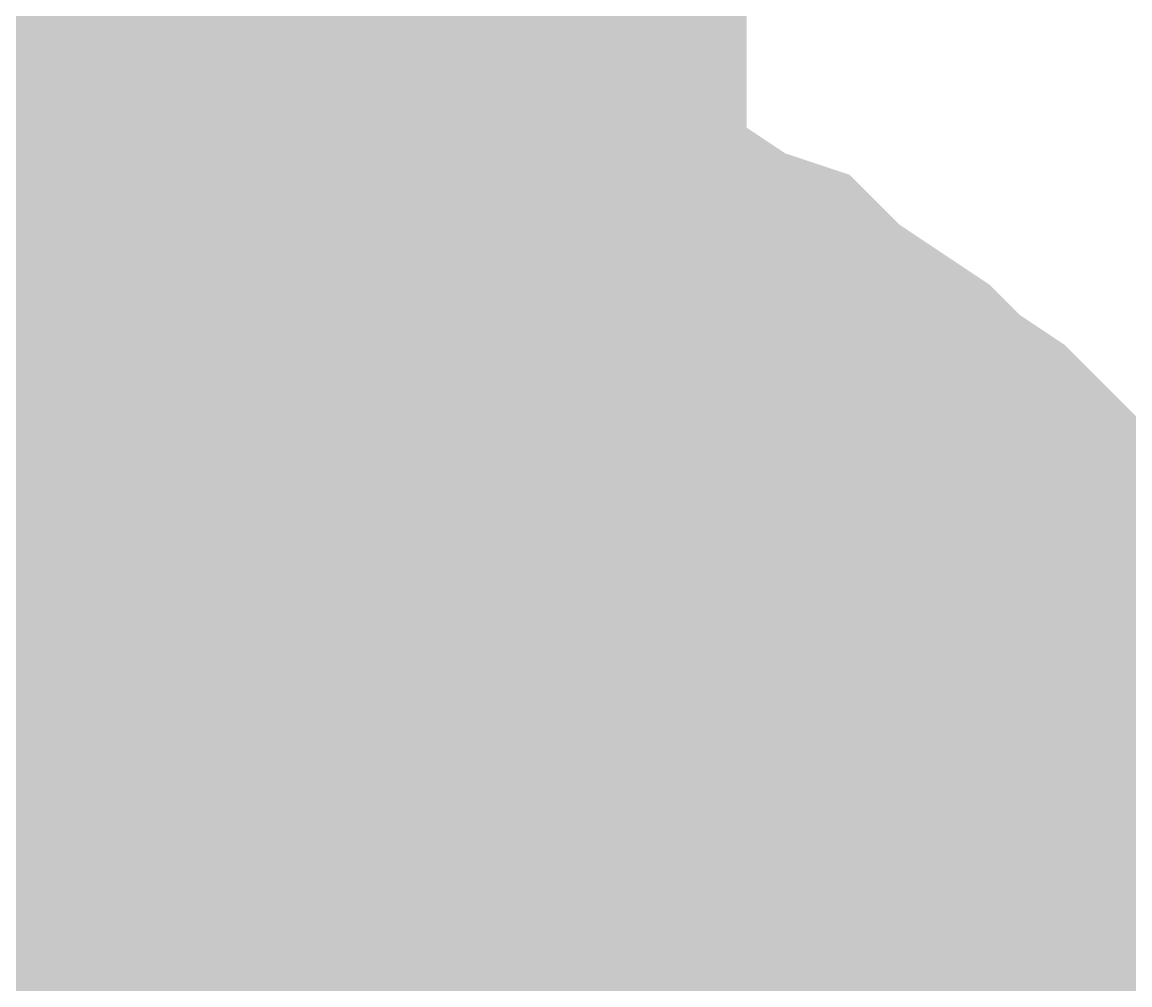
# Model space of a CAD drawing. Header units: inches. Extents: x 0 to 841, y 0 to 594.
# Drawn here: x 97.357 to 98.184, y 365.196 to 365.914 of the extents above; entities that cross this region are included whole.
import ezdxf

# ---------------------------------------------------------------- set-up
doc = ezdxf.new("R2010")
doc.units = ezdxf.units.IN
doc.layers.add('Sheet', color=255, linetype='Continuous')

msp = doc.modelspace()

# ---------------------------------------------------------------- linework, layer by layer
at = {"layer": 'Sheet'}
for points in [[(97.52303, 369.99229, 0.7493, 0.7493, 0), (97.52303, 364.99512, 0.7493, 0.7493, 0)], [(97.52303, 369.99229, 0.29972, 0.29972, 0), (97.52303, 364.99512, 0.29972, 0.29972, 0)], [(97.19739, 365.68013, 0.29972, 0.29972, 0), (97.23108, 365.70259, 0.29972, 0.29972, 0), (97.26477, 365.71382, 0.29972, 0.29972, 0), (97.29845, 365.72505, 0.29972, 0.29972, 0), (97.33214, 365.73628, 0.29972, 0.29972, 0), (97.36583, 365.7475, 0.29972, 0.29972, 0), (97.41074, 365.7475, 0.29972, 0.29972, 0), (97.44443, 365.75873, 0.29972, 0.29972, 0), (97.48935, 365.75873, 0.29972, 0.29972, 0), (97.52303, 365.75873, 0.29972, 0.29972, 0)], [(97.19739, 365.68013, 0.29972, 0.29972, 0), (97.23108, 365.70259, 0.29972, 0.29972, 0), (97.26477, 365.71382, 0.29972, 0.29972, 0), (97.29845, 365.72505, 0.29972, 0.29972, 0), (97.33214, 365.73628, 0.29972, 0.29972, 0), (97.36583, 365.7475, 0.29972, 0.29972, 0), (97.41074, 365.7475, 0.29972, 0.29972, 0), (97.44443, 365.75873, 0.29972, 0.29972, 0), (97.48935, 365.75873, 0.29972, 0.29972, 0), (97.52303, 365.75873, 0.29972, 0.29972, 0)], [(97.19739, 365.68013, 0.29972, 0.29972, 0), (97.23108, 365.70259, 0.29972, 0.29972, 0), (97.26477, 365.71382, 0.29972, 0.29972, 0), (97.29845, 365.72505, 0.29972, 0.29972, 0), (97.33214, 365.73628, 0.29972, 0.29972, 0), (97.36583, 365.7475, 0.29972, 0.29972, 0), (97.41074, 365.7475, 0.29972, 0.29972, 0), (97.44443, 365.75873, 0.29972, 0.29972, 0), (97.48935, 365.75873, 0.29972, 0.29972, 0), (97.52303, 365.75873, 0.29972, 0.29972, 0)], [(97.19739, 365.68013, 0.29972, 0.29972, 0), (97.23108, 365.70259, 0.29972, 0.29972, 0), (97.26477, 365.71382, 0.29972, 0.29972, 0), (97.29845, 365.72505, 0.29972, 0.29972, 0), (97.33214, 365.73628, 0.29972, 0.29972, 0), (97.36583, 365.7475, 0.29972, 0.29972, 0), (97.41074, 365.7475, 0.29972, 0.29972, 0), (97.44443, 365.75873, 0.29972, 0.29972, 0), (97.48935, 365.75873, 0.29972, 0.29972, 0), (97.52303, 365.75873, 0.29972, 0.29972, 0)], [(97.19739, 365.68013, 0.29972, 0.29972, 0), (97.23108, 365.70259, 0.29972, 0.29972, 0), (97.26477, 365.71382, 0.29972, 0.29972, 0), (97.29845, 365.72505, 0.29972, 0.29972, 0), (97.33214, 365.73628, 0.29972, 0.29972, 0), (97.36583, 365.7475, 0.29972, 0.29972, 0), (97.41074, 365.7475, 0.29972, 0.29972, 0), (97.44443, 365.75873, 0.29972, 0.29972, 0), (97.48935, 365.75873, 0.29972, 0.29972, 0), (97.52303, 365.75873, 0.29972, 0.29972, 0)], [(97.52303, 365.75873, 0.29972, 0.29972, 0), (97.52303, 365.75873, 0.29972, 0.29972, 0)], [(97.52303, 365.75873, 0.29972, 0.29972, 0), (97.56795, 365.75873, 0.29972, 0.29972, 0), (97.60163, 365.75873, 0.29972, 0.29972, 0), (97.63532, 365.7475, 0.29972, 0.29972, 0), (97.68024, 365.7475, 0.29972, 0.29972, 0), (97.71392, 365.73628, 0.29972, 0.29972, 0), (97.74761, 365.72505, 0.29972, 0.29972, 0), (97.79253, 365.71382, 0.29972, 0.29972, 0), (97.82621, 365.70259, 0.29972, 0.29972, 0), (97.8599, 365.68013, 0.29972, 0.29972, 0), (97.89359, 365.6689, 0.29972, 0.29972, 0), (97.91604, 365.64644, 0.29972, 0.29972, 0), (97.94973, 365.62398, 0.29972, 0.29972, 0), (97.98342, 365.60152, 0.29972, 0.29972, 0), (98.00587, 365.57906, 0.29972, 0.29972, 0), (98.03956, 365.5566, 0.29972, 0.29972, 0), (98.06202, 365.53414, 0.29972, 0.29972, 0), (98.08448, 365.51168, 0.29972, 0.29972, 0), (98.11816, 365.47799, 0.29972, 0.29972, 0), (98.14062, 365.44431, 0.29972, 0.29972, 0), (98.16308, 365.42185, 0.29972, 0.29972, 0), (98.17431, 365.38816, 0.29972, 0.29972, 0), (98.19677, 365.35447, 0.29972, 0.29972, 0), (98.208, 365.32078, 0.29972, 0.29972, 0), (98.23045, 365.28709, 0.29972, 0.29972, 0), (98.24168, 365.2534, 0.29972, 0.29972, 0), (98.25291, 365.21971, 0.29972, 0.29972, 0), (98.26414, 365.18603, 0.29972, 0.29972, 0), (98.27537, 365.15234, 0.29972, 0.29972, 0), (98.27537, 365.10742, 0.29972, 0.29972, 0), (98.2866, 365.07373, 0.29972, 0.29972, 0), (98.2866, 365.02881, 0.29972, 0.29972, 0)], [(97.52303, 365.75873, 0.29972, 0.29972, 0), (97.52303, 365.75873, 0.29972, 0.29972, 0)], [(97.52303, 365.75873, 0.29972, 0.29972, 0), (97.56795, 365.75873, 0.29972, 0.29972, 0), (97.60163, 365.75873, 0.29972, 0.29972, 0), (97.63532, 365.7475, 0.29972, 0.29972, 0), (97.68024, 365.7475, 0.29972, 0.29972, 0), (97.71392, 365.73628, 0.29972, 0.29972, 0), (97.74761, 365.72505, 0.29972, 0.29972, 0), (97.79253, 365.71382, 0.29972, 0.29972, 0), (97.82621, 365.70259, 0.29972, 0.29972, 0), (97.8599, 365.68013, 0.29972, 0.29972, 0), (97.89359, 365.6689, 0.29972, 0.29972, 0), (97.91604, 365.64644, 0.29972, 0.29972, 0), (97.94973, 365.62398, 0.29972, 0.29972, 0), (97.98342, 365.60152, 0.29972, 0.29972, 0), (98.00587, 365.57906, 0.29972, 0.29972, 0), (98.03956, 365.5566, 0.29972, 0.29972, 0), (98.06202, 365.53414, 0.29972, 0.29972, 0), (98.08448, 365.51168, 0.29972, 0.29972, 0), (98.11816, 365.47799, 0.29972, 0.29972, 0), (98.14062, 365.44431, 0.29972, 0.29972, 0), (98.16308, 365.42185, 0.29972, 0.29972, 0), (98.17431, 365.38816, 0.29972, 0.29972, 0), (98.19677, 365.35447, 0.29972, 0.29972, 0), (98.208, 365.32078, 0.29972, 0.29972, 0), (98.23045, 365.28709, 0.29972, 0.29972, 0), (98.24168, 365.2534, 0.29972, 0.29972, 0), (98.25291, 365.21971, 0.29972, 0.29972, 0), (98.26414, 365.18603, 0.29972, 0.29972, 0), (98.27537, 365.15234, 0.29972, 0.29972, 0), (98.27537, 365.10742, 0.29972, 0.29972, 0), (98.2866, 365.07373, 0.29972, 0.29972, 0), (98.2866, 365.02881, 0.29972, 0.29972, 0)], [(97.52303, 365.75873, 0.29972, 0.29972, 0), (97.52303, 365.75873, 0.29972, 0.29972, 0)], [(97.52303, 365.75873, 0.29972, 0.29972, 0), (97.56795, 365.75873, 0.29972, 0.29972, 0), (97.60163, 365.75873, 0.29972, 0.29972, 0), (97.63532, 365.7475, 0.29972, 0.29972, 0), (97.68024, 365.7475, 0.29972, 0.29972, 0), (97.71392, 365.73628, 0.29972, 0.29972, 0), (97.74761, 365.72505, 0.29972, 0.29972, 0), (97.79253, 365.71382, 0.29972, 0.29972, 0), (97.82621, 365.70259, 0.29972, 0.29972, 0), (97.8599, 365.68013, 0.29972, 0.29972, 0), (97.89359, 365.6689, 0.29972, 0.29972, 0), (97.91604, 365.64644, 0.29972, 0.29972, 0), (97.94973, 365.62398, 0.29972, 0.29972, 0), (97.98342, 365.60152, 0.29972, 0.29972, 0), (98.00587, 365.57906, 0.29972, 0.29972, 0), (98.03956, 365.5566, 0.29972, 0.29972, 0), (98.06202, 365.53414, 0.29972, 0.29972, 0), (98.08448, 365.51168, 0.29972, 0.29972, 0), (98.11816, 365.47799, 0.29972, 0.29972, 0), (98.14062, 365.44431, 0.29972, 0.29972, 0), (98.16308, 365.42185, 0.29972, 0.29972, 0), (98.17431, 365.38816, 0.29972, 0.29972, 0), (98.19677, 365.35447, 0.29972, 0.29972, 0), (98.208, 365.32078, 0.29972, 0.29972, 0), (98.23045, 365.28709, 0.29972, 0.29972, 0), (98.24168, 365.2534, 0.29972, 0.29972, 0), (98.25291, 365.21971, 0.29972, 0.29972, 0), (98.26414, 365.18603, 0.29972, 0.29972, 0), (98.27537, 365.15234, 0.29972, 0.29972, 0), (98.27537, 365.10742, 0.29972, 0.29972, 0), (98.2866, 365.07373, 0.29972, 0.29972, 0), (98.2866, 365.02881, 0.29972, 0.29972, 0)], [(97.52303, 365.75873, 0.29972, 0.29972, 0), (97.52303, 365.75873, 0.29972, 0.29972, 0)], [(97.52303, 365.75873, 0.29972, 0.29972, 0), (97.56795, 365.75873, 0.29972, 0.29972, 0), (97.60163, 365.75873, 0.29972, 0.29972, 0), (97.63532, 365.7475, 0.29972, 0.29972, 0), (97.68024, 365.7475, 0.29972, 0.29972, 0), (97.71392, 365.73628, 0.29972, 0.29972, 0), (97.74761, 365.72505, 0.29972, 0.29972, 0), (97.79253, 365.71382, 0.29972, 0.29972, 0), (97.82621, 365.70259, 0.29972, 0.29972, 0), (97.8599, 365.68013, 0.29972, 0.29972, 0), (97.89359, 365.6689, 0.29972, 0.29972, 0), (97.91604, 365.64644, 0.29972, 0.29972, 0), (97.94973, 365.62398, 0.29972, 0.29972, 0), (97.98342, 365.60152, 0.29972, 0.29972, 0), (98.00587, 365.57906, 0.29972, 0.29972, 0), (98.03956, 365.5566, 0.29972, 0.29972, 0), (98.06202, 365.53414, 0.29972, 0.29972, 0), (98.08448, 365.51168, 0.29972, 0.29972, 0), (98.11816, 365.47799, 0.29972, 0.29972, 0), (98.14062, 365.44431, 0.29972, 0.29972, 0), (98.16308, 365.42185, 0.29972, 0.29972, 0), (98.17431, 365.38816, 0.29972, 0.29972, 0), (98.19677, 365.35447, 0.29972, 0.29972, 0), (98.208, 365.32078, 0.29972, 0.29972, 0), (98.23045, 365.28709, 0.29972, 0.29972, 0), (98.24168, 365.2534, 0.29972, 0.29972, 0), (98.25291, 365.21971, 0.29972, 0.29972, 0), (98.26414, 365.18603, 0.29972, 0.29972, 0), (98.27537, 365.15234, 0.29972, 0.29972, 0), (98.27537, 365.10742, 0.29972, 0.29972, 0), (98.2866, 365.07373, 0.29972, 0.29972, 0), (98.2866, 365.02881, 0.29972, 0.29972, 0)], [(97.52303, 365.75873, 0.29972, 0.29972, 0), (97.52303, 365.75873, 0.29972, 0.29972, 0)], [(97.52303, 365.75873, 0.29972, 0.29972, 0), (97.56795, 365.75873, 0.29972, 0.29972, 0), (97.60163, 365.75873, 0.29972, 0.29972, 0), (97.63532, 365.7475, 0.29972, 0.29972, 0), (97.68024, 365.7475, 0.29972, 0.29972, 0), (97.71392, 365.73628, 0.29972, 0.29972, 0), (97.74761, 365.72505, 0.29972, 0.29972, 0), (97.79253, 365.71382, 0.29972, 0.29972, 0), (97.82621, 365.70259, 0.29972, 0.29972, 0), (97.8599, 365.68013, 0.29972, 0.29972, 0), (97.89359, 365.6689, 0.29972, 0.29972, 0), (97.91604, 365.64644, 0.29972, 0.29972, 0), (97.94973, 365.62398, 0.29972, 0.29972, 0), (97.98342, 365.60152, 0.29972, 0.29972, 0), (98.00587, 365.57906, 0.29972, 0.29972, 0), (98.03956, 365.5566, 0.29972, 0.29972, 0), (98.06202, 365.53414, 0.29972, 0.29972, 0), (98.08448, 365.51168, 0.29972, 0.29972, 0), (98.11816, 365.47799, 0.29972, 0.29972, 0), (98.14062, 365.44431, 0.29972, 0.29972, 0), (98.16308, 365.42185, 0.29972, 0.29972, 0), (98.17431, 365.38816, 0.29972, 0.29972, 0), (98.19677, 365.35447, 0.29972, 0.29972, 0), (98.208, 365.32078, 0.29972, 0.29972, 0), (98.23045, 365.28709, 0.29972, 0.29972, 0), (98.24168, 365.2534, 0.29972, 0.29972, 0), (98.25291, 365.21971, 0.29972, 0.29972, 0), (98.26414, 365.18603, 0.29972, 0.29972, 0), (98.27537, 365.15234, 0.29972, 0.29972, 0), (98.27537, 365.10742, 0.29972, 0.29972, 0), (98.2866, 365.07373, 0.29972, 0.29972, 0), (98.2866, 365.02881, 0.29972, 0.29972, 0)], [(97.29845, 365.72505, 0.09906, 0.09906, 0), (97.33214, 365.73628, 0.09906, 0.09906, 0), (97.36583, 365.7475, 0.09906, 0.09906, 0), (97.41074, 365.7475, 0.09906, 0.09906, 0), (97.44443, 365.75873, 0.09906, 0.09906, 0), (97.48935, 365.75873, 0.09906, 0.09906, 0), (97.52303, 365.75873, 0.09906, 0.09906, 0)], [(97.29845, 365.72505, 0.09906, 0.09906, 0), (97.33214, 365.73628, 0.09906, 0.09906, 0), (97.36583, 365.7475, 0.09906, 0.09906, 0), (97.41074, 365.7475, 0.09906, 0.09906, 0), (97.44443, 365.75873, 0.09906, 0.09906, 0), (97.48935, 365.75873, 0.09906, 0.09906, 0), (97.52303, 365.75873, 0.09906, 0.09906, 0)], [(97.29845, 365.72505, 0.09906, 0.09906, 0), (97.33214, 365.73628, 0.09906, 0.09906, 0), (97.36583, 365.7475, 0.09906, 0.09906, 0), (97.41074, 365.7475, 0.09906, 0.09906, 0), (97.44443, 365.75873, 0.09906, 0.09906, 0), (97.48935, 365.75873, 0.09906, 0.09906, 0), (97.52303, 365.75873, 0.09906, 0.09906, 0)], [(97.29845, 365.72505, 0.09906, 0.09906, 0), (97.33214, 365.73628, 0.09906, 0.09906, 0), (97.36583, 365.7475, 0.09906, 0.09906, 0), (97.41074, 365.7475, 0.09906, 0.09906, 0), (97.44443, 365.75873, 0.09906, 0.09906, 0), (97.48935, 365.75873, 0.09906, 0.09906, 0), (97.52303, 365.75873, 0.09906, 0.09906, 0)], [(97.29845, 365.72505, 0.09906, 0.09906, 0), (97.33214, 365.73628, 0.09906, 0.09906, 0), (97.36583, 365.7475, 0.09906, 0.09906, 0), (97.41074, 365.7475, 0.09906, 0.09906, 0), (97.44443, 365.75873, 0.09906, 0.09906, 0), (97.48935, 365.75873, 0.09906, 0.09906, 0), (97.52303, 365.75873, 0.09906, 0.09906, 0)], [(97.52303, 365.75873, 0.09906, 0.09906, 0), (97.52303, 365.75873, 0.09906, 0.09906, 0)], [(97.52303, 365.75873, 0.09906, 0.09906, 0), (97.56795, 365.75873, 0.09906, 0.09906, 0), (97.60163, 365.75873, 0.09906, 0.09906, 0), (97.63532, 365.7475, 0.09906, 0.09906, 0), (97.68024, 365.7475, 0.09906, 0.09906, 0), (97.71392, 365.73628, 0.09906, 0.09906, 0), (97.74761, 365.72505, 0.09906, 0.09906, 0), (97.79253, 365.71382, 0.09906, 0.09906, 0), (97.82621, 365.70259, 0.09906, 0.09906, 0), (97.8599, 365.68013, 0.09906, 0.09906, 0), (97.89359, 365.6689, 0.09906, 0.09906, 0), (97.91604, 365.64644, 0.09906, 0.09906, 0), (97.94973, 365.62398, 0.09906, 0.09906, 0), (97.98342, 365.60152, 0.09906, 0.09906, 0), (98.00587, 365.57906, 0.09906, 0.09906, 0), (98.03956, 365.5566, 0.09906, 0.09906, 0), (98.06202, 365.53414, 0.09906, 0.09906, 0), (98.08448, 365.51168, 0.09906, 0.09906, 0), (98.11816, 365.47799, 0.09906, 0.09906, 0), (98.14062, 365.44431, 0.09906, 0.09906, 0), (98.16308, 365.42185, 0.09906, 0.09906, 0), (98.17431, 365.38816, 0.09906, 0.09906, 0), (98.19677, 365.35447, 0.09906, 0.09906, 0), (98.208, 365.32078, 0.09906, 0.09906, 0), (98.23045, 365.28709, 0.09906, 0.09906, 0), (98.24168, 365.2534, 0.09906, 0.09906, 0)], [(97.52303, 365.75873, 0.09906, 0.09906, 0), (97.52303, 365.75873, 0.09906, 0.09906, 0)], [(97.52303, 365.75873, 0.09906, 0.09906, 0), (97.56795, 365.75873, 0.09906, 0.09906, 0), (97.60163, 365.75873, 0.09906, 0.09906, 0), (97.63532, 365.7475, 0.09906, 0.09906, 0), (97.68024, 365.7475, 0.09906, 0.09906, 0), (97.71392, 365.73628, 0.09906, 0.09906, 0), (97.74761, 365.72505, 0.09906, 0.09906, 0), (97.79253, 365.71382, 0.09906, 0.09906, 0), (97.82621, 365.70259, 0.09906, 0.09906, 0), (97.8599, 365.68013, 0.09906, 0.09906, 0), (97.89359, 365.6689, 0.09906, 0.09906, 0), (97.91604, 365.64644, 0.09906, 0.09906, 0), (97.94973, 365.62398, 0.09906, 0.09906, 0), (97.98342, 365.60152, 0.09906, 0.09906, 0), (98.00587, 365.57906, 0.09906, 0.09906, 0), (98.03956, 365.5566, 0.09906, 0.09906, 0), (98.06202, 365.53414, 0.09906, 0.09906, 0), (98.08448, 365.51168, 0.09906, 0.09906, 0), (98.11816, 365.47799, 0.09906, 0.09906, 0), (98.14062, 365.44431, 0.09906, 0.09906, 0), (98.16308, 365.42185, 0.09906, 0.09906, 0), (98.17431, 365.38816, 0.09906, 0.09906, 0), (98.19677, 365.35447, 0.09906, 0.09906, 0), (98.208, 365.32078, 0.09906, 0.09906, 0), (98.23045, 365.28709, 0.09906, 0.09906, 0), (98.24168, 365.2534, 0.09906, 0.09906, 0)], [(97.52303, 365.75873, 0.09906, 0.09906, 0), (97.52303, 365.75873, 0.09906, 0.09906, 0)], [(97.52303, 365.75873, 0.09906, 0.09906, 0), (97.56795, 365.75873, 0.09906, 0.09906, 0), (97.60163, 365.75873, 0.09906, 0.09906, 0), (97.63532, 365.7475, 0.09906, 0.09906, 0), (97.68024, 365.7475, 0.09906, 0.09906, 0), (97.71392, 365.73628, 0.09906, 0.09906, 0), (97.74761, 365.72505, 0.09906, 0.09906, 0), (97.79253, 365.71382, 0.09906, 0.09906, 0), (97.82621, 365.70259, 0.09906, 0.09906, 0), (97.8599, 365.68013, 0.09906, 0.09906, 0), (97.89359, 365.6689, 0.09906, 0.09906, 0), (97.91604, 365.64644, 0.09906, 0.09906, 0), (97.94973, 365.62398, 0.09906, 0.09906, 0), (97.98342, 365.60152, 0.09906, 0.09906, 0), (98.00587, 365.57906, 0.09906, 0.09906, 0), (98.03956, 365.5566, 0.09906, 0.09906, 0), (98.06202, 365.53414, 0.09906, 0.09906, 0), (98.08448, 365.51168, 0.09906, 0.09906, 0), (98.11816, 365.47799, 0.09906, 0.09906, 0), (98.14062, 365.44431, 0.09906, 0.09906, 0), (98.16308, 365.42185, 0.09906, 0.09906, 0), (98.17431, 365.38816, 0.09906, 0.09906, 0), (98.19677, 365.35447, 0.09906, 0.09906, 0), (98.208, 365.32078, 0.09906, 0.09906, 0), (98.23045, 365.28709, 0.09906, 0.09906, 0), (98.24168, 365.2534, 0.09906, 0.09906, 0)], [(97.52303, 365.75873, 0.09906, 0.09906, 0), (97.52303, 365.75873, 0.09906, 0.09906, 0)], [(97.52303, 365.75873, 0.09906, 0.09906, 0), (97.56795, 365.75873, 0.09906, 0.09906, 0), (97.60163, 365.75873, 0.09906, 0.09906, 0), (97.63532, 365.7475, 0.09906, 0.09906, 0), (97.68024, 365.7475, 0.09906, 0.09906, 0), (97.71392, 365.73628, 0.09906, 0.09906, 0), (97.74761, 365.72505, 0.09906, 0.09906, 0), (97.79253, 365.71382, 0.09906, 0.09906, 0), (97.82621, 365.70259, 0.09906, 0.09906, 0), (97.8599, 365.68013, 0.09906, 0.09906, 0), (97.89359, 365.6689, 0.09906, 0.09906, 0), (97.91604, 365.64644, 0.09906, 0.09906, 0), (97.94973, 365.62398, 0.09906, 0.09906, 0), (97.98342, 365.60152, 0.09906, 0.09906, 0), (98.00587, 365.57906, 0.09906, 0.09906, 0), (98.03956, 365.5566, 0.09906, 0.09906, 0), (98.06202, 365.53414, 0.09906, 0.09906, 0), (98.08448, 365.51168, 0.09906, 0.09906, 0), (98.11816, 365.47799, 0.09906, 0.09906, 0), (98.14062, 365.44431, 0.09906, 0.09906, 0), (98.16308, 365.42185, 0.09906, 0.09906, 0), (98.17431, 365.38816, 0.09906, 0.09906, 0), (98.19677, 365.35447, 0.09906, 0.09906, 0), (98.208, 365.32078, 0.09906, 0.09906, 0), (98.23045, 365.28709, 0.09906, 0.09906, 0), (98.24168, 365.2534, 0.09906, 0.09906, 0)], [(97.52303, 365.75873, 0.09906, 0.09906, 0), (97.52303, 365.75873, 0.09906, 0.09906, 0)], [(97.52303, 365.75873, 0.09906, 0.09906, 0), (97.56795, 365.75873, 0.09906, 0.09906, 0), (97.60163, 365.75873, 0.09906, 0.09906, 0), (97.63532, 365.7475, 0.09906, 0.09906, 0), (97.68024, 365.7475, 0.09906, 0.09906, 0), (97.71392, 365.73628, 0.09906, 0.09906, 0), (97.74761, 365.72505, 0.09906, 0.09906, 0), (97.79253, 365.71382, 0.09906, 0.09906, 0), (97.82621, 365.70259, 0.09906, 0.09906, 0), (97.8599, 365.68013, 0.09906, 0.09906, 0), (97.89359, 365.6689, 0.09906, 0.09906, 0), (97.91604, 365.64644, 0.09906, 0.09906, 0), (97.94973, 365.62398, 0.09906, 0.09906, 0), (97.98342, 365.60152, 0.09906, 0.09906, 0), (98.00587, 365.57906, 0.09906, 0.09906, 0), (98.03956, 365.5566, 0.09906, 0.09906, 0), (98.06202, 365.53414, 0.09906, 0.09906, 0), (98.08448, 365.51168, 0.09906, 0.09906, 0), (98.11816, 365.47799, 0.09906, 0.09906, 0), (98.14062, 365.44431, 0.09906, 0.09906, 0), (98.16308, 365.42185, 0.09906, 0.09906, 0), (98.17431, 365.38816, 0.09906, 0.09906, 0), (98.19677, 365.35447, 0.09906, 0.09906, 0), (98.208, 365.32078, 0.09906, 0.09906, 0), (98.23045, 365.28709, 0.09906, 0.09906, 0), (98.24168, 365.2534, 0.09906, 0.09906, 0)], [(97.19739, 365.38816, 0.29972, 0.29972, 0), (97.21985, 365.39939, 0.29972, 0.29972, 0), (97.24231, 365.41062, 0.29972, 0.29972, 0), (97.26477, 365.43308, 0.29972, 0.29972, 0), (97.276, 365.44431, 0.29972, 0.29972, 0), (97.29845, 365.45554, 0.29972, 0.29972, 0), (97.32091, 365.45554, 0.29972, 0.29972, 0), (97.34337, 365.46677, 0.29972, 0.29972, 0), (97.37706, 365.47799, 0.29972, 0.29972, 0), (97.39951, 365.48922, 0.29972, 0.29972, 0), (97.42197, 365.48922, 0.29972, 0.29972, 0), (97.44443, 365.48922, 0.29972, 0.29972, 0), (97.46689, 365.50045, 0.29972, 0.29972, 0), (97.50057, 365.50045, 0.29972, 0.29972, 0), (97.52303, 365.50045, 0.29972, 0.29972, 0)], [(97.19739, 365.38816, 0.29972, 0.29972, 0), (97.21985, 365.39939, 0.29972, 0.29972, 0), (97.24231, 365.41062, 0.29972, 0.29972, 0), (97.26477, 365.43308, 0.29972, 0.29972, 0), (97.276, 365.44431, 0.29972, 0.29972, 0), (97.29845, 365.45554, 0.29972, 0.29972, 0), (97.32091, 365.45554, 0.29972, 0.29972, 0), (97.34337, 365.46677, 0.29972, 0.29972, 0), (97.37706, 365.47799, 0.29972, 0.29972, 0), (97.39951, 365.48922, 0.29972, 0.29972, 0), (97.42197, 365.48922, 0.29972, 0.29972, 0), (97.44443, 365.48922, 0.29972, 0.29972, 0), (97.46689, 365.50045, 0.29972, 0.29972, 0), (97.50057, 365.50045, 0.29972, 0.29972, 0), (97.52303, 365.50045, 0.29972, 0.29972, 0)], [(97.19739, 365.38816, 0.29972, 0.29972, 0), (97.21985, 365.39939, 0.29972, 0.29972, 0), (97.24231, 365.41062, 0.29972, 0.29972, 0), (97.26477, 365.43308, 0.29972, 0.29972, 0), (97.276, 365.44431, 0.29972, 0.29972, 0), (97.29845, 365.45554, 0.29972, 0.29972, 0), (97.32091, 365.45554, 0.29972, 0.29972, 0), (97.34337, 365.46677, 0.29972, 0.29972, 0), (97.37706, 365.47799, 0.29972, 0.29972, 0), (97.39951, 365.48922, 0.29972, 0.29972, 0), (97.42197, 365.48922, 0.29972, 0.29972, 0), (97.44443, 365.48922, 0.29972, 0.29972, 0), (97.46689, 365.50045, 0.29972, 0.29972, 0), (97.50057, 365.50045, 0.29972, 0.29972, 0), (97.52303, 365.50045, 0.29972, 0.29972, 0)], [(97.52303, 365.50045, 0.29972, 0.29972, 0), (97.52303, 365.50045, 0.29972, 0.29972, 0)], [(97.52303, 365.50045, 0.29972, 0.29972, 0), (97.54549, 365.50045, 0.29972, 0.29972, 0), (97.57918, 365.50045, 0.29972, 0.29972, 0), (97.60163, 365.48922, 0.29972, 0.29972, 0), (97.62409, 365.48922, 0.29972, 0.29972, 0), (97.64655, 365.48922, 0.29972, 0.29972, 0), (97.66901, 365.47799, 0.29972, 0.29972, 0), (97.70269, 365.46677, 0.29972, 0.29972, 0), (97.72515, 365.45554, 0.29972, 0.29972, 0), (97.74761, 365.45554, 0.29972, 0.29972, 0), (97.77007, 365.44431, 0.29972, 0.29972, 0), (97.7813, 365.43308, 0.29972, 0.29972, 0), (97.80375, 365.41062, 0.29972, 0.29972, 0), (97.82621, 365.39939, 0.29972, 0.29972, 0), (97.84867, 365.38816, 0.29972, 0.29972, 0), (97.8599, 365.3657, 0.29972, 0.29972, 0), (97.88236, 365.35447, 0.29972, 0.29972, 0), (97.89359, 365.33201, 0.29972, 0.29972, 0), (97.91604, 365.32078, 0.29972, 0.29972, 0), (97.92727, 365.29832, 0.29972, 0.29972, 0), (97.9385, 365.27586, 0.29972, 0.29972, 0), (97.96096, 365.2534, 0.29972, 0.29972, 0), (97.97219, 365.24217, 0.29972, 0.29972, 0), (97.98342, 365.21971, 0.29972, 0.29972, 0), (97.98342, 365.19726, 0.29972, 0.29972, 0), (97.99465, 365.1748, 0.29972, 0.29972, 0), (98.00587, 365.14111, 0.29972, 0.29972, 0), (98.0171, 365.11865, 0.29972, 0.29972, 0), (98.0171, 365.09619, 0.29972, 0.29972, 0), (98.0171, 365.07373, 0.29972, 0.29972, 0), (98.02833, 365.05127, 0.29972, 0.29972, 0), (98.02833, 365.01758, 0.29972, 0.29972, 0)], [(97.52303, 365.50045, 0.29972, 0.29972, 0), (97.52303, 365.50045, 0.29972, 0.29972, 0)], [(97.52303, 365.50045, 0.29972, 0.29972, 0), (97.54549, 365.50045, 0.29972, 0.29972, 0), (97.57918, 365.50045, 0.29972, 0.29972, 0), (97.60163, 365.48922, 0.29972, 0.29972, 0), (97.62409, 365.48922, 0.29972, 0.29972, 0), (97.64655, 365.48922, 0.29972, 0.29972, 0), (97.66901, 365.47799, 0.29972, 0.29972, 0), (97.70269, 365.46677, 0.29972, 0.29972, 0), (97.72515, 365.45554, 0.29972, 0.29972, 0), (97.74761, 365.45554, 0.29972, 0.29972, 0), (97.77007, 365.44431, 0.29972, 0.29972, 0), (97.7813, 365.43308, 0.29972, 0.29972, 0), (97.80375, 365.41062, 0.29972, 0.29972, 0), (97.82621, 365.39939, 0.29972, 0.29972, 0), (97.84867, 365.38816, 0.29972, 0.29972, 0), (97.8599, 365.3657, 0.29972, 0.29972, 0), (97.88236, 365.35447, 0.29972, 0.29972, 0), (97.89359, 365.33201, 0.29972, 0.29972, 0), (97.91604, 365.32078, 0.29972, 0.29972, 0), (97.92727, 365.29832, 0.29972, 0.29972, 0), (97.9385, 365.27586, 0.29972, 0.29972, 0), (97.96096, 365.2534, 0.29972, 0.29972, 0), (97.97219, 365.24217, 0.29972, 0.29972, 0), (97.98342, 365.21971, 0.29972, 0.29972, 0), (97.98342, 365.19726, 0.29972, 0.29972, 0), (97.99465, 365.1748, 0.29972, 0.29972, 0), (98.00587, 365.14111, 0.29972, 0.29972, 0), (98.0171, 365.11865, 0.29972, 0.29972, 0), (98.0171, 365.09619, 0.29972, 0.29972, 0), (98.0171, 365.07373, 0.29972, 0.29972, 0), (98.02833, 365.05127, 0.29972, 0.29972, 0), (98.02833, 365.01758, 0.29972, 0.29972, 0)], [(97.52303, 365.50045, 0.29972, 0.29972, 0), (97.52303, 365.50045, 0.29972, 0.29972, 0)], [(97.52303, 365.50045, 0.29972, 0.29972, 0), (97.54549, 365.50045, 0.29972, 0.29972, 0), (97.57918, 365.50045, 0.29972, 0.29972, 0), (97.60163, 365.48922, 0.29972, 0.29972, 0), (97.62409, 365.48922, 0.29972, 0.29972, 0), (97.64655, 365.48922, 0.29972, 0.29972, 0), (97.66901, 365.47799, 0.29972, 0.29972, 0), (97.70269, 365.46677, 0.29972, 0.29972, 0), (97.72515, 365.45554, 0.29972, 0.29972, 0), (97.74761, 365.45554, 0.29972, 0.29972, 0), (97.77007, 365.44431, 0.29972, 0.29972, 0), (97.7813, 365.43308, 0.29972, 0.29972, 0), (97.80375, 365.41062, 0.29972, 0.29972, 0), (97.82621, 365.39939, 0.29972, 0.29972, 0), (97.84867, 365.38816, 0.29972, 0.29972, 0), (97.8599, 365.3657, 0.29972, 0.29972, 0), (97.88236, 365.35447, 0.29972, 0.29972, 0), (97.89359, 365.33201, 0.29972, 0.29972, 0), (97.91604, 365.32078, 0.29972, 0.29972, 0), (97.92727, 365.29832, 0.29972, 0.29972, 0), (97.9385, 365.27586, 0.29972, 0.29972, 0), (97.96096, 365.2534, 0.29972, 0.29972, 0), (97.97219, 365.24217, 0.29972, 0.29972, 0), (97.98342, 365.21971, 0.29972, 0.29972, 0), (97.98342, 365.19726, 0.29972, 0.29972, 0), (97.99465, 365.1748, 0.29972, 0.29972, 0), (98.00587, 365.14111, 0.29972, 0.29972, 0), (98.0171, 365.11865, 0.29972, 0.29972, 0), (98.0171, 365.09619, 0.29972, 0.29972, 0), (98.0171, 365.07373, 0.29972, 0.29972, 0), (98.02833, 365.05127, 0.29972, 0.29972, 0), (98.02833, 365.01758, 0.29972, 0.29972, 0)], [(97.29845, 365.45554, 0.09906, 0.09906, 0), (97.32091, 365.45554, 0.09906, 0.09906, 0), (97.34337, 365.46677, 0.09906, 0.09906, 0), (97.37706, 365.47799, 0.09906, 0.09906, 0), (97.39951, 365.48922, 0.09906, 0.09906, 0), (97.42197, 365.48922, 0.09906, 0.09906, 0), (97.44443, 365.48922, 0.09906, 0.09906, 0), (97.46689, 365.50045, 0.09906, 0.09906, 0), (97.50057, 365.50045, 0.09906, 0.09906, 0), (97.52303, 365.50045, 0.09906, 0.09906, 0)], [(97.29845, 365.45554, 0.09906, 0.09906, 0), (97.32091, 365.45554, 0.09906, 0.09906, 0), (97.34337, 365.46677, 0.09906, 0.09906, 0), (97.37706, 365.47799, 0.09906, 0.09906, 0), (97.39951, 365.48922, 0.09906, 0.09906, 0), (97.42197, 365.48922, 0.09906, 0.09906, 0), (97.44443, 365.48922, 0.09906, 0.09906, 0), (97.46689, 365.50045, 0.09906, 0.09906, 0), (97.50057, 365.50045, 0.09906, 0.09906, 0), (97.52303, 365.50045, 0.09906, 0.09906, 0)], [(97.29845, 365.45554, 0.09906, 0.09906, 0), (97.32091, 365.45554, 0.09906, 0.09906, 0), (97.34337, 365.46677, 0.09906, 0.09906, 0), (97.37706, 365.47799, 0.09906, 0.09906, 0), (97.39951, 365.48922, 0.09906, 0.09906, 0), (97.42197, 365.48922, 0.09906, 0.09906, 0), (97.44443, 365.48922, 0.09906, 0.09906, 0), (97.46689, 365.50045, 0.09906, 0.09906, 0), (97.50057, 365.50045, 0.09906, 0.09906, 0), (97.52303, 365.50045, 0.09906, 0.09906, 0)], [(97.52303, 365.50045, 0.09906, 0.09906, 0), (97.52303, 365.50045, 0.09906, 0.09906, 0)], [(97.52303, 365.50045, 0.09906, 0.09906, 0), (97.54549, 365.50045, 0.09906, 0.09906, 0), (97.57918, 365.50045, 0.09906, 0.09906, 0), (97.60163, 365.48922, 0.09906, 0.09906, 0), (97.62409, 365.48922, 0.09906, 0.09906, 0), (97.64655, 365.48922, 0.09906, 0.09906, 0), (97.66901, 365.47799, 0.09906, 0.09906, 0), (97.70269, 365.46677, 0.09906, 0.09906, 0), (97.72515, 365.45554, 0.09906, 0.09906, 0), (97.74761, 365.45554, 0.09906, 0.09906, 0), (97.77007, 365.44431, 0.09906, 0.09906, 0), (97.7813, 365.43308, 0.09906, 0.09906, 0), (97.80375, 365.41062, 0.09906, 0.09906, 0), (97.82621, 365.39939, 0.09906, 0.09906, 0), (97.84867, 365.38816, 0.09906, 0.09906, 0), (97.8599, 365.3657, 0.09906, 0.09906, 0), (97.88236, 365.35447, 0.09906, 0.09906, 0), (97.89359, 365.33201, 0.09906, 0.09906, 0), (97.91604, 365.32078, 0.09906, 0.09906, 0), (97.92727, 365.29832, 0.09906, 0.09906, 0), (97.9385, 365.27586, 0.09906, 0.09906, 0), (97.96096, 365.2534, 0.09906, 0.09906, 0), (97.97219, 365.24217, 0.09906, 0.09906, 0), (97.98342, 365.21971, 0.09906, 0.09906, 0), (97.98342, 365.19726, 0.09906, 0.09906, 0), (97.99465, 365.1748, 0.09906, 0.09906, 0), (98.00587, 365.14111, 0.09906, 0.09906, 0)], [(97.52303, 365.50045, 0.09906, 0.09906, 0), (97.52303, 365.50045, 0.09906, 0.09906, 0)], [(97.52303, 365.50045, 0.09906, 0.09906, 0), (97.54549, 365.50045, 0.09906, 0.09906, 0), (97.57918, 365.50045, 0.09906, 0.09906, 0), (97.60163, 365.48922, 0.09906, 0.09906, 0), (97.62409, 365.48922, 0.09906, 0.09906, 0), (97.64655, 365.48922, 0.09906, 0.09906, 0), (97.66901, 365.47799, 0.09906, 0.09906, 0), (97.70269, 365.46677, 0.09906, 0.09906, 0), (97.72515, 365.45554, 0.09906, 0.09906, 0), (97.74761, 365.45554, 0.09906, 0.09906, 0), (97.77007, 365.44431, 0.09906, 0.09906, 0), (97.7813, 365.43308, 0.09906, 0.09906, 0), (97.80375, 365.41062, 0.09906, 0.09906, 0), (97.82621, 365.39939, 0.09906, 0.09906, 0), (97.84867, 365.38816, 0.09906, 0.09906, 0), (97.8599, 365.3657, 0.09906, 0.09906, 0), (97.88236, 365.35447, 0.09906, 0.09906, 0), (97.89359, 365.33201, 0.09906, 0.09906, 0), (97.91604, 365.32078, 0.09906, 0.09906, 0), (97.92727, 365.29832, 0.09906, 0.09906, 0), (97.9385, 365.27586, 0.09906, 0.09906, 0), (97.96096, 365.2534, 0.09906, 0.09906, 0), (97.97219, 365.24217, 0.09906, 0.09906, 0), (97.98342, 365.21971, 0.09906, 0.09906, 0), (97.98342, 365.19726, 0.09906, 0.09906, 0), (97.99465, 365.1748, 0.09906, 0.09906, 0), (98.00587, 365.14111, 0.09906, 0.09906, 0)], [(97.52303, 365.50045, 0.09906, 0.09906, 0), (97.52303, 365.50045, 0.09906, 0.09906, 0)], [(97.52303, 365.50045, 0.09906, 0.09906, 0), (97.54549, 365.50045, 0.09906, 0.09906, 0), (97.57918, 365.50045, 0.09906, 0.09906, 0), (97.60163, 365.48922, 0.09906, 0.09906, 0), (97.62409, 365.48922, 0.09906, 0.09906, 0), (97.64655, 365.48922, 0.09906, 0.09906, 0), (97.66901, 365.47799, 0.09906, 0.09906, 0), (97.70269, 365.46677, 0.09906, 0.09906, 0), (97.72515, 365.45554, 0.09906, 0.09906, 0), (97.74761, 365.45554, 0.09906, 0.09906, 0), (97.77007, 365.44431, 0.09906, 0.09906, 0), (97.7813, 365.43308, 0.09906, 0.09906, 0), (97.80375, 365.41062, 0.09906, 0.09906, 0), (97.82621, 365.39939, 0.09906, 0.09906, 0), (97.84867, 365.38816, 0.09906, 0.09906, 0), (97.8599, 365.3657, 0.09906, 0.09906, 0), (97.88236, 365.35447, 0.09906, 0.09906, 0), (97.89359, 365.33201, 0.09906, 0.09906, 0), (97.91604, 365.32078, 0.09906, 0.09906, 0), (97.92727, 365.29832, 0.09906, 0.09906, 0), (97.9385, 365.27586, 0.09906, 0.09906, 0), (97.96096, 365.2534, 0.09906, 0.09906, 0), (97.97219, 365.24217, 0.09906, 0.09906, 0), (97.98342, 365.21971, 0.09906, 0.09906, 0), (97.98342, 365.19726, 0.09906, 0.09906, 0), (97.99465, 365.1748, 0.09906, 0.09906, 0), (98.00587, 365.14111, 0.09906, 0.09906, 0)], [(97.52303, 359.99796, 0.7493, 0.7493, 0), (97.52303, 364.99512, 0.7493, 0.7493, 0)], [(97.52303, 364.99512, 0.7493, 0.7493, 0), (112.52485, 364.99512, 0.7493, 0.7493, 0), (112.52485, 362.49093, 0.7493, 0.7493, 0)]]:
    msp.add_lwpolyline(points, format="xyseb", dxfattribs=at)
msp.add_lwpolyline([(97.246, 365.00001, 0.508, 0.508, 1), (97.754, 365.00001, 0.508, 0.508, 1)], format="xyseb", close=True, dxfattribs=at)

doc.saveas('drawing.dxf')
